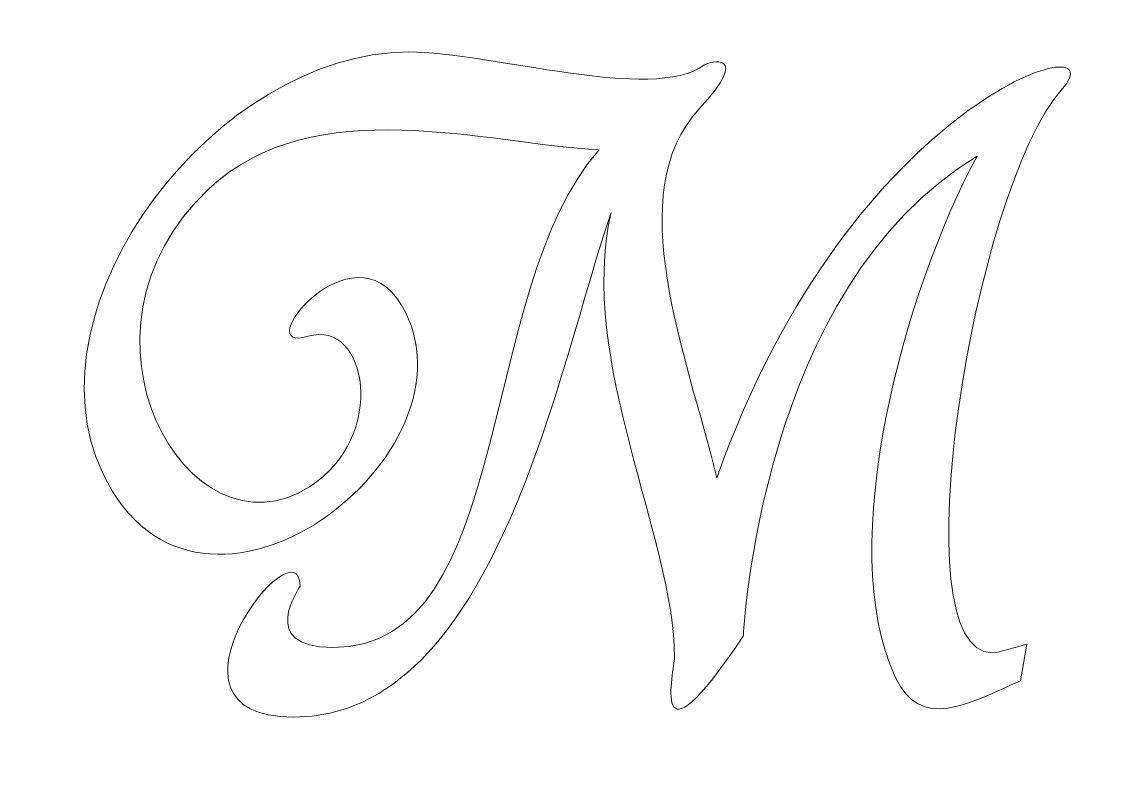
# Model space of a CAD drawing. Header units: millimetres. Extents: x -168 to 164, y -111 to 118.
import ezdxf

# ---------------------------------------------------------------- set-up
doc = ezdxf.new("R2010")
doc.units = ezdxf.units.MM
doc.header["$MEASUREMENT"] = 0
doc.layers.add('Plan 1', color=7, linetype='Continuous')

msp = doc.modelspace()

# ---------------------------------------------------------------- linework, layer by layer
at = {"layer": 'Plan 1', "color": 5, "lineweight": 9}
msp.add_open_spline([(10.0503, 60.1548), (-5.7368, 14.3347), (-24.5815, -92.3036), (-85.8974, -92.3036), (-85.8974, -92.3036), (-131.718, -92.3036), (-83.9177, -32.2722), (-83.9177, -52.717), (-83.9177, -52.717), (-83.9177, -53.244), (-97.1794, -71.2279), (-73.9716, -71.2279), (-73.9716, -71.2279), (-18.9032, -71.2279), (-30.9633, 37.1004), (6.4509, 79.0736), (6.4509, 79.0736), (-27.5338, 80.9487), (-79.6041, 97.1295), (-111.3847, 67.4008), (-111.3847, 67.4008), (-157.8407, 23.944), (-117.6796, -46.2521), (-81.0481, -22.7013), (-81.0481, -22.7013), (-57.1982, -7.3679), (-63.7007, 28.1823), (-81.4344, 22.7745), (-81.4344, 22.7745), (-100.0377, 17.1015), (-68.1244, 57.3641), (-53.2372, 32.1779), (-53.2372, 32.1779), (-27.0539, -12.1193), (-114.2709, -79.7854), (-143.4534, -18.7297), (-143.4534, -18.7297), (-167.94, 32.5008), (-108.8504, 108.6838), (-51.1888, 108.6838), (-51.1888, 108.6838), (-25.8866, 108.6838), (22.4807, 93.1628), (38.2965, 104.7917), (38.2965, 104.7917), (39.5594, 105.7204), (53.0866, 109.2569), (36.6376, 91.4705), (36.6376, 91.4705), (13.0172, 65.9298), (32.7678, 17.7298), (42.0476, -19.9478), (42.0476, -19.9478), (82.6492, 95.2471), (164.1493, 117.7527), (146.3615, 97.5266), (146.3615, 97.5266), (119.3749, 66.8408), (96.738, -72.8404), (125.2604, -72.8404), (125.2604, -72.8404), (127.2463, -72.8404), (133.1009, -70.9149), (135.6709, -70.1935), (135.6709, -70.1935), (135.6709, -70.1935), (133.7551, -81.269), (133.7551, -81.269), (133.7551, -81.269), (117.8603, -88.409), (103.6767, -96.5647), (95.9958, -80.285), (95.9958, -80.285), (77.2634, -40.582), (98.8328, 36.7627), (120.6516, 77.2014), (120.6516, 77.2014), (54.6306, 37.2659), (50.1642, -67.6141), (50.0013, -67.8575), (50.0013, -67.8575), (20.9293, -111.2879), (29.2428, -77.6656), (29.2428, -74.3142), (29.2428, -74.3142), (29.2428, -38.0618), (-0.2076, 15.2727), (10.0503, 60.1548)], degree=3, knots=[0, 0, 0, 0, 0.04347826, 0.04347826, 0.04347826, 0.04347826, 0.08695652, 0.08695652, 0.08695652, 0.08695652, 0.13043478, 0.13043478, 0.13043478, 0.13043478, 0.17391304, 0.17391304, 0.17391304, 0.17391304, 0.2173913, 0.2173913, 0.2173913, 0.2173913, 0.26086957, 0.26086957, 0.26086957, 0.26086957, 0.30434783, 0.30434783, 0.30434783, 0.30434783, 0.34782609, 0.34782609, 0.34782609, 0.34782609, 0.39130435, 0.39130435, 0.39130435, 0.39130435, 0.43478261, 0.43478261, 0.43478261, 0.43478261, 0.47826087, 0.47826087, 0.47826087, 0.47826087, 0.52173913, 0.52173913, 0.52173913, 0.52173913, 0.56521739, 0.56521739, 0.56521739, 0.56521739, 0.60869565, 0.60869565, 0.60869565, 0.60869565, 0.65217391, 0.65217391, 0.65217391, 0.65217391, 0.69565217, 0.69565217, 0.69565217, 0.69565217, 0.73913043, 0.73913043, 0.73913043, 0.73913043, 0.7826087, 0.7826087, 0.7826087, 0.7826087, 0.82608696, 0.82608696, 0.82608696, 0.82608696, 0.86956522, 0.86956522, 0.86956522, 0.86956522, 0.91304348, 0.91304348, 0.91304348, 0.91304348, 1, 1, 1, 1], dxfattribs=at)

doc.saveas('drawing.dxf')
